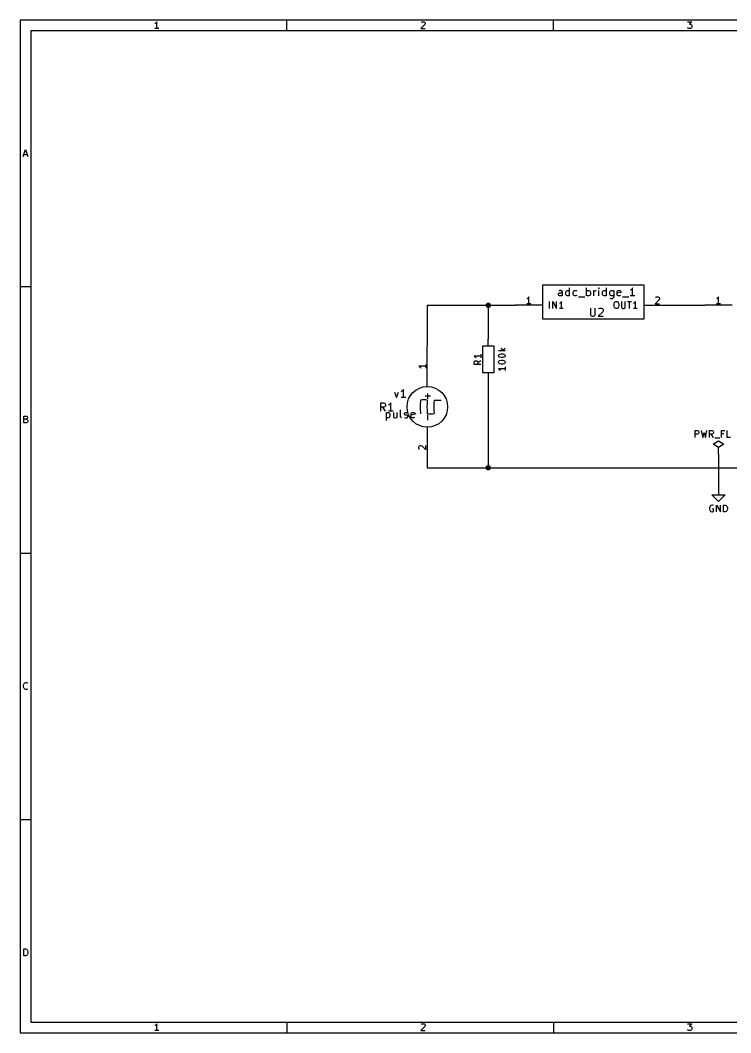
# Model space of a CAD drawing. Extents: x 10 to 287, y -200 to -10.
# Drawn here: x 10 to 143.3, y -200 to -10 of the extents above; entities that cross this region are included whole.
import ezdxf

# ---------------------------------------------------------------- set-up
doc = ezdxf.new("R2010")
doc.units = 0
doc.header["$MEASUREMENT"] = 0

msp = doc.modelspace()

# ---------------------------------------------------------------- linework, layer by layer
at = {"layer": 'Cyan 2'}
for p, q in [((111.176, -60.7314), (111.023, -60.8076)), ((111.455, -60.7314), (111.176, -60.7314)), ((111.608, -60.8076), (111.455, -60.7314)), ((112.471, -60.8076), (112.624, -60.7314)), ((112.624, -60.7314), (112.903, -60.7314)), ((112.903, -60.7314), (113.055, -60.8076)), ((113.055, -61.7474), (113.055, -60.2234)), ((113.843, -60.8076), (113.995, -60.7314)), ((113.995, -60.7314), (114.275, -60.7314)), ((114.275, -60.7314), (114.427, -60.8076)), ((116.23, -61.7474), (116.23, -60.2234)), ((116.23, -60.8076), (116.383, -60.7314)), ((116.383, -60.7314), (116.662, -60.7314)), ((116.662, -60.7314), (116.815, -60.8076)), ((117.602, -61.7474), (117.602, -60.7314)), ((117.754, -60.8076), (117.907, -60.7314)), ((117.907, -60.7314), (118.034, -60.7314)), ((118.542, -60.2234), (118.466, -60.2996)), ((118.466, -60.2996), (118.542, -60.3758)), ((118.618, -60.2996), (118.542, -60.2234)), ((118.542, -60.2234), (118.542, -60.3758)), ((118.542, -60.3758), (118.618, -60.2996)), ((118.542, -61.7474), (118.542, -60.7314)), ((119.355, -60.8076), (119.507, -60.7314)), ((119.507, -60.7314), (119.786, -60.7314)), ((119.786, -60.7314), (119.939, -60.8076)), ((119.939, -61.7474), (119.939, -60.2234)), ((120.726, -60.8076), (120.879, -60.7314)), ((120.879, -60.7314), (121.158, -60.7314)), ((121.158, -60.7314), (121.31, -60.8076)), ((121.31, -60.7314), (121.31, -61.976)), ((122.022, -60.8076), (122.174, -60.7314)), ((122.174, -60.7314), (122.453, -60.7314)), ((122.453, -60.7314), (122.606, -60.8076)), ((124.562, -60.579), (124.409, -60.6552)), ((124.714, -60.452), (124.562, -60.579)), ((124.866, -60.2234), (124.714, -60.452)), ((124.866, -61.7474), (124.866, -60.2234)), ((110.947, -61.3918), (111.023, -61.2394)), ((110.947, -61.5442), (110.947, -61.3918)), ((111.023, -61.6712), (110.947, -61.5442)), ((111.023, -61.2394), (111.176, -61.1632)), ((111.176, -61.7474), (111.023, -61.6712)), ((111.176, -61.1632), (111.531, -61.1632)), ((111.531, -61.7474), (111.176, -61.7474)), ((111.531, -61.1632), (111.684, -61.087)), ((111.684, -61.6712), (111.531, -61.7474)), ((111.684, -60.96), (111.608, -60.8076)), ((111.684, -61.7474), (111.684, -60.96)), ((112.319, -61.0362), (112.395, -60.8838)), ((112.319, -61.468), (112.319, -61.0362)), ((112.395, -61.595), (112.319, -61.468)), ((112.395, -60.8838), (112.471, -60.8076)), ((112.471, -61.6712), (112.395, -61.595)), ((112.624, -61.7474), (112.471, -61.6712)), ((112.903, -61.7474), (112.624, -61.7474)), ((113.055, -61.6712), (112.903, -61.7474)), ((113.69, -61.0362), (113.767, -60.8838)), ((113.69, -61.468), (113.69, -61.0362)), ((113.767, -61.595), (113.69, -61.468)), ((113.767, -60.8838), (113.843, -60.8076)), ((113.843, -61.6712), (113.767, -61.595)), ((113.995, -61.7474), (113.843, -61.6712)), ((114.275, -61.7474), (113.995, -61.7474)), ((114.427, -61.6712), (114.275, -61.7474)), ((114.706, -61.8998), (115.875, -61.8998)), ((116.383, -61.7474), (116.23, -61.6712)), ((116.662, -61.7474), (116.383, -61.7474)), ((116.815, -61.6712), (116.662, -61.7474)), ((116.815, -60.8076), (116.891, -60.8838)), ((116.891, -61.595), (116.815, -61.6712)), ((116.891, -60.8838), (116.967, -61.0362)), ((116.967, -61.468), (116.891, -61.595)), ((116.967, -61.0362), (116.967, -61.468)), ((117.602, -61.0362), (117.678, -60.8838)), ((117.678, -60.8838), (117.754, -60.8076)), ((119.202, -61.0362), (119.278, -60.8838)), ((119.202, -61.468), (119.202, -61.0362)), ((119.278, -61.595), (119.202, -61.468)), ((119.278, -60.8838), (119.355, -60.8076)), ((119.355, -61.6712), (119.278, -61.595)), ((119.507, -61.7474), (119.355, -61.6712)), ((119.786, -61.7474), (119.507, -61.7474)), ((119.939, -61.6712), (119.786, -61.7474)), ((120.574, -61.0362), (120.65, -60.8838)), ((120.574, -61.468), (120.574, -61.0362)), ((120.65, -61.595), (120.574, -61.468)), ((120.65, -60.8838), (120.726, -60.8076)), ((120.726, -61.6712), (120.65, -61.595)), ((120.802, -62.2554), (120.65, -62.1792)), ((120.879, -61.7474), (120.726, -61.6712)), ((121.031, -62.2554), (120.802, -62.2554)), ((121.158, -61.7474), (120.879, -61.7474)), ((121.158, -62.1792), (121.031, -62.2554)), ((121.31, -61.6712), (121.158, -61.7474)), ((121.234, -62.103), (121.158, -62.1792)), ((121.31, -61.976), (121.234, -62.103)), ((121.945, -60.96), (122.022, -60.8076)), ((121.945, -61.5442), (121.945, -60.96)), ((122.682, -61.087), (121.945, -61.2394)), ((122.022, -61.6712), (121.945, -61.5442)), ((122.174, -61.7474), (122.022, -61.6712)), ((122.453, -61.7474), (122.174, -61.7474)), ((122.606, -61.6712), (122.453, -61.7474)), ((122.606, -60.8076), (122.682, -60.96)), ((122.682, -60.96), (122.682, -61.087)), ((122.961, -61.8998), (124.13, -61.8998)), ((125.298, -61.7474), (124.409, -61.7474)), ((109.271, -64.0842), (109.271, -62.8142)), ((109.88, -64.0842), (109.88, -62.8142)), ((109.88, -62.8142), (110.592, -64.0842)), ((110.592, -64.0842), (110.592, -62.8142)), ((111.252, -63.119), (111.15, -63.1698)), ((111.862, -64.0842), (111.15, -64.0842)), ((111.379, -62.992), (111.252, -63.119)), ((111.506, -62.8142), (111.379, -62.992)), ((111.506, -64.0842), (111.506, -62.8142)), ((116.942, -64.0334), (116.942, -65.278)), ((117.831, -65.278), (117.831, -64.0334)), ((118.466, -64.1858), (118.542, -64.1096)), ((118.542, -64.1096), (118.694, -64.0334)), ((118.694, -64.0334), (119.05, -64.0334)), ((119.05, -64.0334), (119.202, -64.1096)), ((119.202, -64.1096), (119.278, -64.1858)), ((119.278, -64.1858), (119.355, -64.3382)), ((119.355, -64.4652), (119.278, -64.6938)), ((119.355, -64.3382), (119.355, -64.4652)), ((121.412, -63.2206), (121.463, -62.992)), ((121.412, -63.6524), (121.412, -63.2206)), ((121.463, -63.881), (121.412, -63.6524)), ((121.463, -62.992), (121.59, -62.865)), ((121.59, -64.008), (121.463, -63.881)), ((121.59, -62.865), (121.691, -62.8142)), ((121.691, -64.0842), (121.59, -64.008)), ((121.691, -62.8142), (121.945, -62.8142)), ((121.945, -64.0842), (121.691, -64.0842)), ((121.945, -62.8142), (122.072, -62.865)), ((122.072, -64.008), (121.945, -64.0842)), ((122.072, -62.865), (122.174, -62.992)), ((122.174, -63.881), (122.072, -64.008)), ((122.174, -62.992), (122.25, -63.2206)), ((122.25, -63.6524), (122.174, -63.881)), ((122.25, -63.2206), (122.25, -63.6524)), ((122.784, -62.8142), (122.784, -63.8302)), ((122.784, -63.8302), (122.834, -63.9572)), ((122.834, -63.9572), (122.911, -64.008)), ((122.911, -64.008), (123.012, -64.0842)), ((123.012, -64.0842), (123.266, -64.0842)), ((123.266, -64.0842), (123.393, -64.008)), ((123.393, -64.008), (123.444, -63.9572)), ((123.444, -63.9572), (123.495, -63.8302)), ((123.495, -63.8302), (123.495, -62.8142)), ((123.927, -62.8142), (124.638, -62.8142)), ((124.282, -64.0842), (124.282, -62.8142)), ((125.12, -63.119), (125.019, -63.1698)), ((125.73, -64.0842), (125.019, -64.0842)), ((125.247, -62.992), (125.12, -63.119)), ((125.374, -62.8142), (125.247, -62.992)), ((125.374, -64.0842), (125.374, -62.8142)), ((116.942, -65.278), (117.018, -65.405)), ((117.018, -65.405), (117.094, -65.4812)), ((117.094, -65.4812), (117.246, -65.5574)), ((117.246, -65.5574), (117.526, -65.5574)), ((117.526, -65.5574), (117.678, -65.4812)), ((117.678, -65.4812), (117.754, -65.405)), ((117.754, -65.405), (117.831, -65.278)), ((119.278, -64.6938), (118.415, -65.5574)), ((118.415, -65.5574), (119.355, -65.5574)), ((100.99, -72.0344), (99.7204, -72.0344)), ((100.127, -71.5518), (100.609, -72.0344)), ((100.508, -71.9074), (100.99, -71.5518)), ((96.4184, -73.025), (95.1484, -73.025)), ((95.1484, -73.025), (95.3262, -73.152)), ((95.1484, -74.1172), (95.1992, -73.9902)), ((95.1992, -73.9902), (95.25, -73.9394)), ((95.25, -73.9394), (95.377, -73.8886)), ((95.3262, -73.152), (95.4532, -73.279)), ((95.377, -73.8886), (95.5548, -73.8886)), ((95.4532, -73.279), (95.504, -73.3806)), ((95.5548, -73.8886), (95.6818, -73.9394)), ((95.6818, -73.9394), (95.7326, -73.9902)), ((95.7326, -73.9902), (95.8088, -74.1172)), ((96.4184, -73.8886), (95.8088, -74.295)), ((96.4184, -72.6694), (96.4184, -73.3806)), ((99.7204, -72.898), (99.7712, -72.771)), ((99.7204, -73.025), (99.7204, -72.898)), ((99.7712, -73.1266), (99.7204, -73.025)), ((99.7204, -74.1172), (99.7712, -73.9902)), ((99.7712, -72.771), (99.822, -72.7202)), ((99.822, -73.2028), (99.7712, -73.1266)), ((99.7712, -73.9902), (99.822, -73.9394)), ((99.822, -72.7202), (99.949, -72.644)), ((99.949, -73.2536), (99.822, -73.2028)), ((99.822, -73.9394), (99.949, -73.8632)), ((99.949, -72.644), (100.203, -72.5932)), ((100.203, -73.3044), (99.949, -73.2536)), ((99.949, -73.8632), (100.203, -73.8124)), ((100.203, -72.5932), (100.508, -72.5932)), ((100.508, -73.3044), (100.203, -73.3044)), ((100.203, -73.8124), (100.508, -73.8124)), ((100.508, -72.5932), (100.736, -72.644)), ((100.736, -73.2536), (100.508, -73.3044)), ((100.508, -73.8124), (100.736, -73.8632)), ((100.736, -72.644), (100.863, -72.7202)), ((100.863, -73.2028), (100.736, -73.2536)), ((100.736, -73.8632), (100.863, -73.9394)), ((100.863, -72.7202), (100.914, -72.771)), ((100.914, -73.1266), (100.863, -73.2028)), ((100.863, -73.9394), (100.914, -73.9902)), ((100.914, -72.771), (100.99, -72.898)), ((100.99, -73.025), (100.914, -73.1266)), ((100.914, -73.9902), (100.99, -74.1172)), ((100.99, -72.898), (100.99, -73.025)), ((95.1484, -74.5998), (95.1484, -74.1172)), ((96.4184, -74.5998), (95.1484, -74.5998)), ((95.8088, -74.1172), (95.8088, -74.5998)), ((99.7204, -74.2442), (99.7204, -74.1172)), ((99.7712, -74.3458), (99.7204, -74.2442)), ((100.99, -75.3872), (99.7204, -75.3872)), ((99.7204, -75.3872), (99.8982, -75.5142)), ((99.822, -74.422), (99.7712, -74.3458)), ((99.949, -74.4728), (99.822, -74.422)), ((99.8982, -75.5142), (100.025, -75.6412)), ((100.203, -74.5236), (99.949, -74.4728)), ((100.025, -75.6412), (100.076, -75.7428)), ((100.508, -74.5236), (100.203, -74.5236)), ((100.736, -74.4728), (100.508, -74.5236)), ((100.863, -74.422), (100.736, -74.4728)), ((100.914, -74.3458), (100.863, -74.422)), ((100.99, -74.2442), (100.914, -74.3458)), ((100.99, -74.1172), (100.99, -74.2442)), ((100.99, -75.0316), (100.99, -75.7428)), ((80.2132, -79.7814), (80.5688, -80.7974)), ((80.5688, -80.7974), (80.9244, -79.7814)), ((81.5848, -79.629), (81.4324, -79.7052)), ((81.7372, -79.502), (81.5848, -79.629)), ((81.8896, -79.2734), (81.7372, -79.502)), ((81.8896, -80.7974), (81.8896, -79.2734)), ((82.3214, -80.7974), (81.4324, -80.7974)), ((86.9442, -80.5434), (85.979, -80.5434)), ((86.4616, -81.026), (86.4616, -80.0608)), ((78.613, -83.5914), (78.613, -85.1154)), ((78.613, -83.6676), (78.7654, -83.5914)), ((78.7654, -83.5914), (79.0448, -83.5914)), ((79.0448, -83.5914), (79.1972, -83.6676)), ((79.9846, -83.5914), (79.9846, -84.4042)), ((80.645, -83.5914), (80.645, -84.6074)), ((81.3562, -84.4042), (81.3562, -83.0834)), ((82.1436, -83.6676), (82.296, -83.5914)), ((82.296, -83.5914), (82.5246, -83.5914)), ((82.5246, -83.5914), (82.6516, -83.6676)), ((83.3882, -83.6676), (83.5406, -83.5914)), ((83.5406, -83.5914), (83.82, -83.5914)), ((83.82, -83.5914), (83.9724, -83.6676)), ((78.7654, -84.6074), (78.613, -84.5312)), ((79.0448, -84.6074), (78.7654, -84.6074)), ((79.1972, -84.5312), (79.0448, -84.6074)), ((79.1972, -83.6676), (79.2734, -83.7438)), ((79.2734, -84.455), (79.1972, -84.5312)), ((79.2734, -83.7438), (79.3496, -83.8962)), ((79.3496, -84.328), (79.2734, -84.455)), ((79.3496, -83.8962), (79.3496, -84.328)), ((79.9846, -84.4042), (80.0608, -84.5312)), ((80.0608, -84.5312), (80.2132, -84.6074)), ((80.2132, -84.6074), (80.4164, -84.6074)), ((80.4164, -84.6074), (80.5688, -84.5312)), ((80.5688, -84.5312), (80.645, -84.455)), ((81.4324, -84.5312), (81.3562, -84.4042)), ((81.5848, -84.6074), (81.4324, -84.5312)), ((82.0674, -83.82), (82.1436, -83.6676)), ((82.0674, -83.8962), (82.0674, -83.82)), ((82.1436, -84.0232), (82.0674, -83.8962)), ((82.0674, -84.5312), (82.2198, -84.6074)), ((82.296, -84.0994), (82.1436, -84.0232)), ((82.2198, -84.6074), (82.5246, -84.6074)), ((82.5246, -84.0994), (82.296, -84.0994)), ((82.6516, -84.1756), (82.5246, -84.0994)), ((82.5246, -84.6074), (82.6516, -84.5312)), ((82.7278, -84.328), (82.6516, -84.1756)), ((82.6516, -84.5312), (82.7278, -84.4042)), ((82.7278, -84.4042), (82.7278, -84.328)), ((83.312, -83.82), (83.3882, -83.6676)), ((83.312, -84.4042), (83.312, -83.82)), ((84.0486, -83.947), (83.312, -84.0994)), ((83.3882, -84.5312), (83.312, -84.4042)), ((83.5406, -84.6074), (83.3882, -84.5312)), ((83.82, -84.6074), (83.5406, -84.6074)), ((83.9724, -84.5312), (83.82, -84.6074)), ((83.9724, -83.6676), (84.0486, -83.82)), ((84.0486, -83.82), (84.0486, -83.947)), ((86.4616, -85.0392), (86.4616, -84.074)), ((136.576, -88.2904), (136.576, -87.0204)), ((136.576, -87.0204), (137.058, -87.0204)), ((137.058, -87.0204), (137.185, -87.0712)), ((137.185, -87.0712), (137.236, -87.122)), ((137.236, -87.122), (137.287, -87.249)), ((137.287, -87.249), (137.287, -87.4268)), ((137.719, -87.0204), (138.024, -88.2904)), ((138.024, -88.2904), (138.278, -87.376)), ((138.278, -87.376), (138.506, -88.2904)), ((138.506, -88.2904), (138.811, -87.0204)), ((139.294, -88.2904), (139.294, -87.0204)), ((139.294, -87.0204), (139.776, -87.0204)), ((139.776, -87.0204), (139.903, -87.0712)), ((139.903, -87.0712), (139.954, -87.122)), ((139.954, -87.122), (140.005, -87.249)), ((140.005, -87.249), (140.005, -87.4268)), ((141.529, -88.2904), (141.529, -87.0204)), ((141.529, -87.0204), (142.138, -87.0204)), ((142.621, -88.2904), (142.621, -87.0204)), ((137.058, -87.6808), (136.576, -87.6808)), ((137.185, -87.6046), (137.058, -87.6808)), ((137.236, -87.5538), (137.185, -87.6046)), ((137.287, -87.4268), (137.236, -87.5538)), ((139.776, -87.6808), (139.294, -87.6808)), ((140.005, -88.2904), (139.598, -87.6808)), ((139.903, -87.6046), (139.776, -87.6808)), ((139.954, -87.5538), (139.903, -87.6046)), ((140.005, -87.4268), (139.954, -87.5538)), ((140.259, -88.392), (141.224, -88.392)), ((141.961, -87.6046), (141.529, -87.6046)), ((143.231, -88.2904), (142.621, -88.2904)), ((139.344, -101.295), (139.294, -101.524)), ((139.294, -101.524), (139.294, -101.702)), ((139.294, -101.702), (139.344, -101.956)), ((139.395, -101.168), (139.344, -101.295)), ((139.344, -101.956), (139.395, -102.057)), ((139.522, -101.041), (139.395, -101.168)), ((139.395, -102.057), (139.522, -102.184)), ((139.7, -100.99), (139.522, -101.041)), ((139.522, -102.184), (139.7, -102.26)), ((139.878, -100.99), (139.7, -100.99)), ((139.7, -102.26), (139.827, -102.26)), ((140.056, -101.702), (139.827, -101.702)), ((139.827, -102.26), (140.005, -102.184)), ((140.005, -101.041), (139.878, -100.99)), ((140.005, -102.184), (140.056, -102.133)), ((140.056, -102.133), (140.056, -101.702)), ((140.614, -102.26), (140.614, -100.99)), ((140.614, -100.99), (141.326, -102.26)), ((141.326, -102.26), (141.326, -100.99)), ((141.935, -102.26), (141.935, -100.99)), ((141.935, -100.99), (142.24, -100.99)), ((142.24, -102.26), (141.935, -102.26)), ((142.24, -100.99), (142.418, -101.041)), ((142.418, -102.184), (142.24, -102.26)), ((142.418, -101.041), (142.545, -101.168)), ((142.545, -102.057), (142.418, -102.184)), ((142.545, -101.168), (142.596, -101.295)), ((142.596, -101.956), (142.545, -102.057)), ((142.596, -101.295), (142.646, -101.524)), ((142.646, -101.702), (142.596, -101.956)), ((142.646, -101.524), (142.646, -101.702))]:
    msp.add_line(p, q, dxfattribs=at)
at = {"layer": 'Green 2'}
for p, q in [((86.36, -63.5), (86.36, -71.12)), ((86.36, -63.5), (102.87, -63.5)), ((97.79, -63.5), (97.79, -69.85)), ((132.08, -63.5), (138.43, -63.5)), ((97.79, -77.47), (97.79, -93.98)), ((140.97, -91.44), (140.97, -97.79)), ((86.36, -93.98), (204.47, -93.98))]:
    msp.add_line(p, q, dxfattribs=at)
at = {"layer": 'Green 2', "const_width": 0.508}
for points in [[(97.536, -63.5, 1), (98.044, -63.5, 1)], [(97.536, -93.98, 1), (98.044, -93.98, 1)]]:
    msp.add_lwpolyline(points, format="xyb", close=True, dxfattribs=at)
at = {"layer": 'Magenta 2'}
for p, q in [((77.6224, -83.3374), (77.6224, -81.8134)), ((77.6224, -81.8134), (78.2066, -81.8134)), ((78.2066, -82.6262), (77.6224, -82.6262)), ((78.5114, -83.3374), (78.0034, -82.6262)), ((78.2066, -81.8134), (78.359, -81.8896)), ((78.359, -82.55), (78.2066, -82.6262)), ((78.359, -81.8896), (78.4352, -81.9658)), ((78.4352, -82.4738), (78.359, -82.55)), ((78.4352, -81.9658), (78.5114, -82.1182)), ((78.5114, -82.3214), (78.4352, -82.4738)), ((78.5114, -82.1182), (78.5114, -82.3214)), ((79.2226, -82.169), (79.0702, -82.2452)), ((79.9592, -83.3374), (79.0702, -83.3374)), ((79.375, -82.042), (79.2226, -82.169)), ((79.5274, -81.8134), (79.375, -82.042)), ((79.5274, -83.3374), (79.5274, -81.8134))]:
    msp.add_line(p, q, dxfattribs=at)
at = {"layer": 'Red 2'}
for p, q in [((10.0076, -10.0076), (10.0076, -200)), ((286.995, -10.0076), (10.0076, -10.0076)), ((35.3822, -10.5918), (35.2552, -10.6426)), ((35.4838, -10.4648), (35.3822, -10.5918)), ((35.6108, -10.287), (35.4838, -10.4648)), ((35.6108, -11.5824), (35.6108, -10.287)), ((59.9948, -11.9888), (59.9948, -10.0076)), ((85.9028, -10.8204), (85.1662, -11.5824)), ((85.2424, -10.3886), (85.2932, -10.3378)), ((85.2932, -10.3378), (85.4202, -10.287)), ((85.4202, -10.287), (85.725, -10.287)), ((85.725, -10.287), (85.852, -10.3378)), ((85.852, -10.3378), (85.9028, -10.3886)), ((85.9028, -10.3886), (85.979, -10.5156)), ((85.979, -10.6426), (85.9028, -10.8204)), ((85.979, -10.5156), (85.979, -10.6426)), ((110.007, -11.9888), (110.007, -10.0076)), ((135.179, -10.287), (135.992, -10.287)), ((135.992, -10.287), (135.56, -10.7696)), ((135.56, -10.7696), (135.738, -10.7696)), ((135.738, -10.7696), (135.865, -10.8204)), ((135.865, -10.8204), (135.915, -10.8966)), ((135.915, -10.8966), (135.992, -11.0236)), ((135.992, -11.3284), (135.915, -11.4554)), ((135.992, -11.0236), (135.992, -11.3284)), ((11.9888, -11.9888), (11.9888, -198.018)), ((285.013, -11.9888), (11.9888, -11.9888)), ((35.9918, -11.5824), (35.2552, -11.5824)), ((85.1662, -11.5824), (85.979, -11.5824)), ((135.255, -11.5062), (135.179, -11.4554)), ((135.382, -11.5824), (135.255, -11.5062)), ((135.738, -11.5824), (135.382, -11.5824)), ((135.865, -11.5062), (135.738, -11.5824)), ((135.915, -11.4554), (135.865, -11.5062)), ((10.5664, -35.5854), (10.9982, -34.29)), ((10.6934, -35.2044), (11.303, -35.2044)), ((10.9982, -34.29), (11.43, -35.5854)), ((10.0076, -59.9948), (11.9888, -59.9948)), ((107.95, -59.69), (107.95, -66.04)), ((127, -59.69), (107.95, -59.69)), ((127, -66.04), (127, -59.69)), ((105.156, -62.23), (105.054, -62.2808)), ((105.283, -62.103), (105.156, -62.23)), ((105.41, -61.9252), (105.283, -62.103)), ((105.41, -63.1952), (105.41, -61.9252)), ((129.845, -62.4586), (129.108, -63.1952)), ((129.184, -62.0268), (129.235, -61.976)), ((129.235, -61.976), (129.362, -61.9252)), ((129.362, -61.9252), (129.667, -61.9252)), ((129.667, -61.9252), (129.769, -61.976)), ((129.769, -61.976), (129.845, -62.0268)), ((129.845, -62.0268), (129.896, -62.1538)), ((129.896, -62.2808), (129.845, -62.4586)), ((129.896, -62.1538), (129.896, -62.2808)), ((140.716, -62.23), (140.614, -62.2808)), ((140.843, -62.103), (140.716, -62.23)), ((140.97, -61.9252), (140.843, -62.103)), ((140.97, -63.1952), (140.97, -61.9252)), ((107.95, -63.5), (102.87, -63.5)), ((105.766, -63.1952), (105.054, -63.1952)), ((127, -63.5), (132.08, -63.5)), ((129.108, -63.1952), (129.896, -63.1952)), ((143.51, -63.5), (138.43, -63.5)), ((141.326, -63.1952), (140.614, -63.1952)), ((107.95, -66.04), (127, -66.04)), ((97.79, -71.12), (97.79, -69.85)), ((86.36, -78.74), (86.36, -71.12)), ((96.774, -76.2), (96.774, -71.12)), ((96.774, -71.12), (98.806, -71.12)), ((98.806, -71.12), (98.806, -76.2)), ((86.0552, -74.93), (84.7852, -74.93)), ((84.7852, -74.93), (84.963, -75.057)), ((84.963, -75.057), (85.09, -75.184)), ((85.09, -75.184), (85.1408, -75.2856)), ((86.0552, -74.5744), (86.0552, -75.2856)), ((98.806, -76.2), (96.774, -76.2)), ((97.79, -76.2), (97.79, -77.47)), ((10.668, -85.5726), (10.668, -84.2772)), ((10.668, -84.2772), (11.0998, -84.2772)), ((11.0998, -84.8868), (10.668, -84.8868)), ((11.0998, -84.2772), (11.2268, -84.328)), ((11.2268, -84.8106), (11.0998, -84.8868)), ((11.0998, -84.8868), (11.2776, -84.9376)), ((11.2776, -85.4964), (11.176, -85.5726)), ((11.2268, -84.328), (11.2776, -84.3788)), ((11.2776, -84.7598), (11.2268, -84.8106)), ((11.2776, -84.3788), (11.3538, -84.5058)), ((11.3538, -84.6328), (11.2776, -84.7598)), ((11.2776, -84.9376), (11.3538, -85.0138)), ((11.3538, -85.4456), (11.2776, -85.4964)), ((11.3538, -84.5058), (11.3538, -84.6328)), ((11.3538, -85.0138), (11.4046, -85.1408)), ((11.4046, -85.3186), (11.3538, -85.4456)), ((11.4046, -85.1408), (11.4046, -85.3186)), ((11.176, -85.5726), (10.668, -85.5726)), ((86.36, -86.36), (86.36, -93.98)), ((139.954, -89.535), (140.97, -88.9)), ((140.97, -88.9), (141.986, -89.535)), ((84.7852, -90.043), (84.836, -89.9414)), ((84.7852, -90.3478), (84.7852, -90.043)), ((84.836, -90.4748), (84.7852, -90.3478)), ((84.836, -89.9414), (84.8868, -89.8652)), ((84.8868, -90.5256), (84.836, -90.4748)), ((84.8868, -89.8652), (85.0138, -89.8144)), ((85.0138, -89.8144), (85.1408, -89.8144)), ((85.1408, -89.8144), (85.3186, -89.8652)), ((85.3186, -89.8652), (86.0552, -90.6018)), ((86.0552, -90.6018), (86.0552, -89.8144)), ((140.97, -90.17), (139.954, -89.535)), ((141.986, -89.535), (140.97, -90.17)), ((140.97, -91.44), (140.97, -90.17)), ((140.97, -97.79), (140.97, -99.06)), ((140.97, -100.33), (139.7, -99.06)), ((139.7, -99.06), (140.97, -99.06)), ((140.97, -99.06), (142.24, -99.06)), ((142.24, -99.06), (140.97, -100.33)), ((10.0076, -110.007), (11.9888, -110.007)), ((10.6172, -134.823), (10.668, -134.595)), ((10.6172, -135.026), (10.6172, -134.823)), ((10.668, -134.595), (10.7442, -134.468)), ((10.7442, -134.468), (10.8458, -134.341)), ((10.8458, -134.341), (11.049, -134.29)), ((11.049, -134.29), (11.176, -134.29)), ((11.176, -134.29), (11.3538, -134.341)), ((11.3538, -134.341), (11.4046, -134.391)), ((10.668, -135.255), (10.6172, -135.026)), ((10.7442, -135.382), (10.668, -135.255)), ((10.8458, -135.509), (10.7442, -135.382)), ((11.049, -135.585), (10.8458, -135.509)), ((11.176, -135.585), (11.049, -135.585)), ((11.3538, -135.509), (11.176, -135.585)), ((11.4046, -135.458), (11.3538, -135.509)), ((10.0076, -159.995), (11.9888, -159.995)), ((10.668, -185.572), (10.668, -184.277)), ((10.668, -184.277), (10.9728, -184.277)), ((10.9728, -184.277), (11.176, -184.328)), ((10.9728, -185.572), (10.668, -185.572)), ((11.176, -185.496), (10.9728, -185.572)), ((11.176, -184.328), (11.2776, -184.455)), ((11.2776, -185.369), (11.176, -185.496)), ((11.2776, -184.455), (11.3538, -184.582)), ((11.3538, -185.242), (11.2776, -185.369)), ((11.3538, -184.582), (11.4046, -184.81)), ((11.4046, -185.014), (11.3538, -185.242)), ((11.4046, -184.81), (11.4046, -185.014)), ((11.9888, -198.018), (285.013, -198.018)), ((35.3822, -198.603), (35.2552, -198.653)), ((35.4838, -198.476), (35.3822, -198.603)), ((35.6108, -198.298), (35.4838, -198.476)), ((35.6108, -199.593), (35.6108, -198.298)), ((59.9948, -198.018), (59.9948, -200)), ((85.9028, -198.831), (85.1662, -199.593)), ((85.2424, -198.399), (85.2932, -198.349)), ((85.2932, -198.349), (85.4202, -198.298)), ((85.4202, -198.298), (85.725, -198.298)), ((85.725, -198.298), (85.852, -198.349)), ((85.852, -198.349), (85.9028, -198.399)), ((85.9028, -198.399), (85.979, -198.526)), ((85.979, -198.653), (85.9028, -198.831)), ((85.979, -198.526), (85.979, -198.653)), ((110.007, -198.018), (110.007, -200)), ((135.179, -198.298), (135.992, -198.298)), ((135.255, -199.517), (135.179, -199.466)), ((135.992, -198.298), (135.56, -198.78)), ((135.56, -198.78), (135.738, -198.78)), ((135.738, -198.78), (135.865, -198.831)), ((135.865, -198.831), (135.915, -198.907)), ((135.915, -199.466), (135.865, -199.517)), ((135.915, -198.907), (135.992, -199.034)), ((135.992, -199.339), (135.915, -199.466)), ((135.992, -199.034), (135.992, -199.339)), ((10.0076, -200), (286.995, -200)), ((35.9918, -199.593), (35.2552, -199.593)), ((85.1662, -199.593), (85.979, -199.593)), ((135.382, -199.593), (135.255, -199.517)), ((135.738, -199.593), (135.382, -199.593)), ((135.865, -199.517), (135.738, -199.593))]:
    msp.add_line(p, q, dxfattribs=at)
msp.add_circle((86.36, -82.55), 3.81, dxfattribs=at)
for centre, radius, start, end in [((95.25, -82.55), 10.2362, -187.2, -172.8), ((85.725, -93.98), 12.7254, -272.9, -267.2), ((97.79, -82.55), 11.5062, -186.4, -173.6), ((101.6, -82.55), 14.0208, -185.2, -174.8), ((88.265, -67.31), 13.9954, -92.6, -87.3), ((86.995, -72.39), 11.4554, -93.1, -86.8)]:
    msp.add_arc(centre, radius, start, end, dxfattribs=at)

doc.saveas('drawing.dxf')
